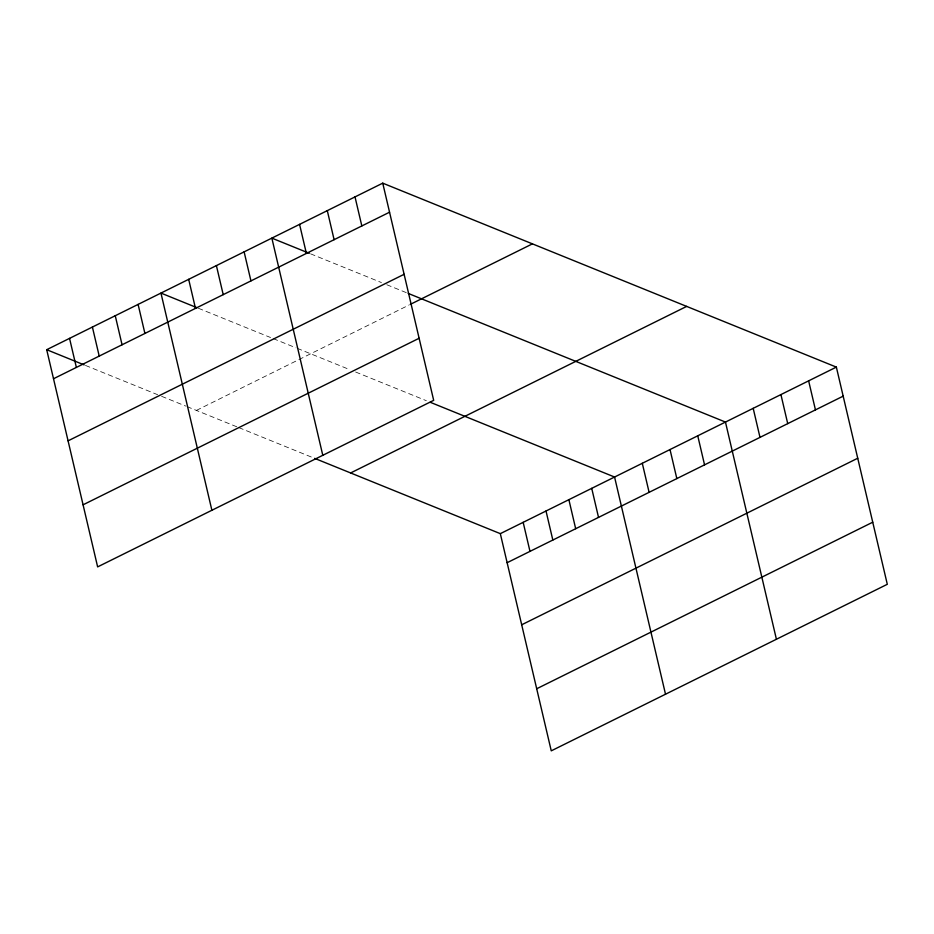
<?xml version="1.0" encoding="UTF-8"?>
<svg xmlns="http://www.w3.org/2000/svg" width="934" height="934" viewBox="0 0 934 934"><rect width="100%" height="100%" fill="white"/><g stroke="black" fill="none" stroke-linecap="round" stroke-linejoin="round"><path stroke-width="0.7" stroke-dasharray="4.67 3.5" d="M196.397 410.411L408.94 305.068M310.602 253.838L381.446 282.558M386.793 284.73L406.839 292.856M198.382 308.255L270.556 337.524M273.23 338.61L295.95 347.822M297.281 348.359L349.211 369.42M355.632 372.024L426.324 400.686M85.461 365.428L157.636 394.697M161.64 396.32L185.703 406.068M187.033 406.617L237.516 427.083M238.812 427.609L312.061 457.321"/><path stroke-width="1.4" d="M382.742 183.157L433.68 400.347L97.638 566.891L46.7 349.701L382.742 183.157L836.362 367.109L887.3 584.299L551.258 750.843L500.32 533.653L314.641 458.361M53.518 378.749L389.548 212.205M68.077 440.836L404.118 274.292M410.201 304.437L532.438 243.856M83.079 504.804L419.121 338.26M350.624 472.954L686.665 306.399M500.32 533.653L836.362 367.109M507.127 562.7L843.168 396.156M521.697 624.788L857.739 458.244M536.7 688.755L872.741 522.211M309.271 253.289L271.852 238.123L322.79 455.302M408.181 293.404L725.461 422.063L776.411 639.253M197.039 307.718L160.952 293.078L211.89 510.268M430.177 402.25L614.572 477.029L665.51 694.219M46.7 349.701L84.118 364.879M808.634 380.85L815.452 409.886M780.917 394.592L787.724 423.627M753.189 408.321L759.996 437.369M697.745 435.804L704.551 464.852M670.017 449.546L676.835 478.593M642.3 463.287L649.107 492.335M591.724 488.354L598.531 517.401M568.876 499.678L575.683 528.726M546.016 511.003L552.835 540.05M523.168 522.328L529.987 551.375M355.013 196.899L361.832 225.946M327.297 210.64L334.103 239.688M299.569 224.382L306.387 253.429M244.124 251.865L250.942 280.9M216.396 265.595L223.214 294.642M188.68 279.336L195.486 308.383M138.104 304.402L144.91 333.45M115.256 315.727L122.062 344.774M92.396 327.052L99.214 356.099M69.548 338.377L76.366 367.424"/></g></svg>
